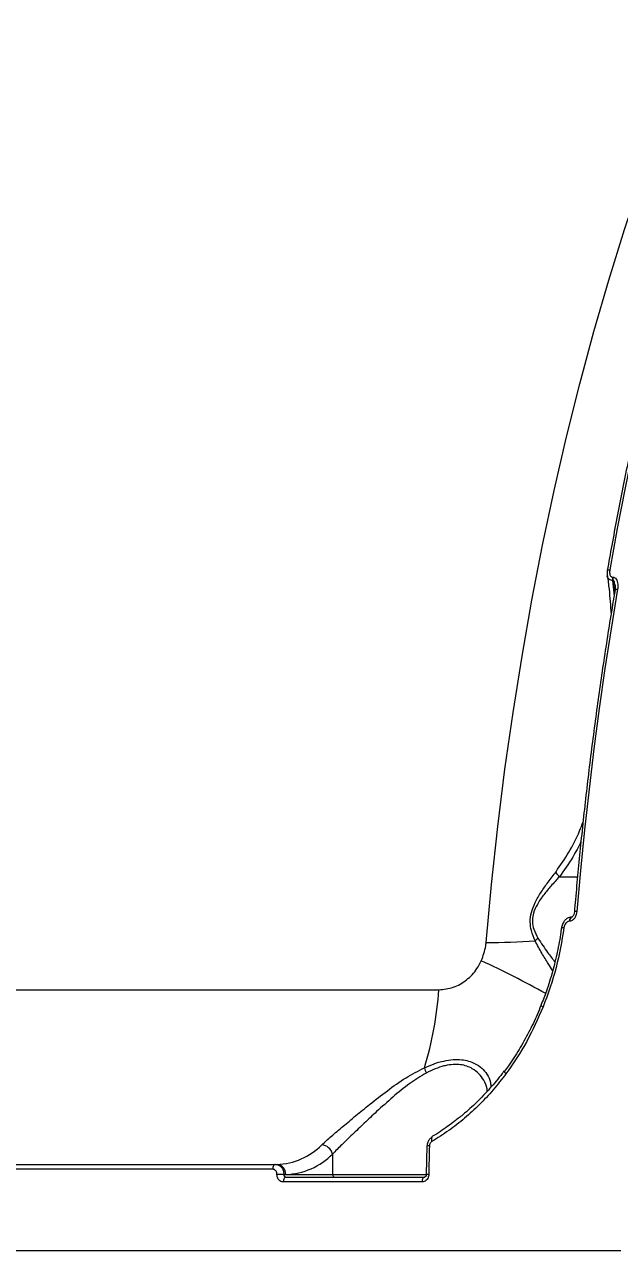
# Model space of a CAD drawing. Header units: millimetres. Extents: x -9609 to 9022, y -7175 to 8108.
# Drawn here: x -3665.8 to -3548.3, y 3608 to 3850.3 of the extents above; entities that cross this region are included whole.
import ezdxf

# ---------------------------------------------------------------- set-up
doc = ezdxf.new("R2010")
doc.units = ezdxf.units.MM
for name, color, linetype in [('DIKOM_ОБЪЕКТ', 7, 'Continuous'), ('DIKOM_РАЗМЕР_ЗОНА', 7, 'Continuous'), ('DIKOM_РАЗМЕР_ОБЪЕКТА', 7, 'Continuous')]:
    doc.layers.add(name, color=color, linetype=linetype)
doc.styles.add('style1', font='arial.ttf', dxfattribs={"width": 0.8})
doc.dimstyles.new('1-50', dxfattribs={"dimtxt": 300, "dimasz": 200, "dimexe": 100, "dimexo": 0, "dimgap": 100, "dimtad": 1, "dimtxsty": 'style1', "dimcen": 200, "dimclrd": 7, "dimclre": 7, "dimclrt": 7, "dimadec": 1, "dimazin": 2, "dimtfac": 1, "dimtmove": 0, "dimatfit": 2, "dimfxl": 0, "dimlwd": 25, "dimlwe": 18, "dimarcsym": 0})

# ---------------------------------------------------------------- blocks, each defined once
blk = doc.blocks.new('*D10')
at = {"layer": 'Defpoints', "color": 0, "transparency": 16777216}
for p in [(-405.54, 6589.16), (-8044.66, -3492.79), (424.09, -3492.79)]:
    blk.add_point(p, dxfattribs=at)
at = {"layer": 'DIKOM_РАЗМЕР_ОБЪЕКТА', "color": 7, "lineweight": 18, "transparency": 16777216}
for p, q in [((-405.54, 6589.16), (-8144.66, 6589.16)), ((424.09, -3492.79), (-8144.66, -3492.79))]:
    blk.add_line(p, q, dxfattribs=at)
at = {"layer": 'DIKOM_РАЗМЕР_ОБЪЕКТА', "color": 7, "lineweight": 25, "transparency": 16777216}
blk.add_line((-8044.66, 6389.16), (-8044.66, -3292.79), dxfattribs=at)
at = {"layer": 'DIKOM_РАЗМЕР_ОБЪЕКТА', "color": 7, "transparency": 16777216}
for points in [[(-8077.99, 6389.16), (-8011.32, 6389.16), (-8044.66, 6589.16)], [(-8077.99, -3292.79), (-8011.32, -3292.79), (-8044.66, -3492.79)]]:
    blk.add_solid(points, dxfattribs=at)
at = {"layer": 'DIKOM_РАЗМЕР_ОБЪЕКТА', "color": 7, "transparency": 16777216, "insert": (-8297.83, 1541.5), "char_height": 300, "attachment_point": 5, "rotation": 90, "style": 'style1'}
blk.add_mtext('10100', dxfattribs=at)
blk = doc.blocks.new('*D13')
at = {"layer": 'Defpoints', "color": 0, "transparency": 16777216}
for p in [(-4933.28, 8107.63), (-9158.98, -4977.79), (-1652.91, -4977.79)]:
    blk.add_point(p, dxfattribs=at)
at = {"layer": 'DIKOM_РАЗМЕР_ЗОНА', "color": 7, "lineweight": 18, "transparency": 16777216}
for p, q in [((-4933.28, 8107.63), (-9258.98, 8107.63)), ((-1652.91, -4977.79), (-9258.98, -4977.79))]:
    blk.add_line(p, q, dxfattribs=at)
at = {"layer": 'DIKOM_РАЗМЕР_ЗОНА', "color": 7, "lineweight": 25, "transparency": 16777216}
blk.add_line((-9158.98, 7907.63), (-9158.98, -4777.79), dxfattribs=at)
at = {"layer": 'DIKOM_РАЗМЕР_ЗОНА', "color": 7, "transparency": 16777216}
for points in [[(-9192.32, 7907.63), (-9125.65, 7907.63), (-9158.98, 8107.63)], [(-9192.32, -4777.79), (-9125.65, -4777.79), (-9158.98, -4977.79)]]:
    blk.add_solid(points, dxfattribs=at)
at = {"layer": 'DIKOM_РАЗМЕР_ЗОНА', "color": 7, "transparency": 16777216, "insert": (-9412.26, 1541.5), "char_height": 300, "attachment_point": 5, "rotation": 90, "style": 'style1'}
blk.add_mtext('13100', dxfattribs=at)

msp = doc.modelspace()

# ---------------------------------------------------------------- linework, layer by layer
at = {"layer": 'DIKOM_ОБЪЕКТ', "color": 7, "linetype": 'Continuous', "lineweight": 15}
for p, q in [((-3549.628, 3741.193), (-3549.524, 3741.193)), ((-3549.524, 3740.554), (-3549.628, 3740.554)), ((-3549.628, 3740.554), (-3549.345, 3737.448)), ((-3549.169, 3738.512), (-3549.524, 3740.554)), ((-3560.141, 3682.024), (-3556.543, 3682.024)), ((-3557.649, 3674.074), (-3557.702, 3674.074)), ((-3559.723, 3671.898), (-3559.724, 3671.904)), ((-3558.136, 3673.232), (-3558.211, 3673.232)), ((-3883.968, 3659.715), (-3583.959, 3659.715)), ((-3586.309, 3628.852), (-3586.439, 3623.232)), ((-3604.954, 3627.263), (-3604.954, 3623.212)), ((-3616.791, 3624.253), (-3687.937, 3624.253)), ((-3687.422, 3625.212), (-3616.277, 3625.212)), ((-3616.277, 3625.212), (-3615.937, 3625.212)), ((-3614.583, 3623.212), (-3614.223, 3623.212)), ((-3614.223, 3623.212), (-3604.954, 3623.212)), ((-3604.954, 3623.212), (-3586.396, 3623.212)), ((-3587.268, 3621.747), (-3614.697, 3621.747)), ((-3614.182, 3622.712), (-3586.753, 3622.712)), ((-3962.836, 3608.215), (-3547.967, 3608.215))]:
    msp.add_line(p, q, dxfattribs=at)
at = {"layer": 'DIKOM_ОБЪЕКТ', "color": 7, "linetype": 'Continuous', "lineweight": 15, "flags": 128}
for points in [[(-3574.616, 3669.06), (-3573.554, 3680.527), (-3572.313, 3691.927), (-3570.893, 3703.248), (-3569.296, 3714.479), (-3567.523, 3725.611), (-3565.576, 3736.632), (-3563.457, 3747.533), (-3561.168, 3758.304), (-3558.711, 3768.933), (-3556.088, 3779.413), (-3553.301, 3789.732), (-3550.354, 3799.882), (-3547.249, 3809.852), (-3543.988, 3819.633), (-3540.575, 3829.217), (-3537.014, 3838.595), (-3533.306, 3847.757), (-3529.457, 3856.696)], [(-3536.013, 3805.845), (-3538.073, 3798.207), (-3540.052, 3790.487), (-3541.949, 3782.691), (-3543.762, 3774.821), (-3545.493, 3766.88), (-3547.139, 3758.872), (-3548.7, 3750.799), (-3550.175, 3742.667)], [(-3550.672, 3742.517), (-3550.667, 3742.535), (-3550.628, 3742.58), (-3550.556, 3742.617), (-3550.455, 3742.644), (-3550.326, 3742.661), (-3550.175, 3742.667)], [(-3548.644, 3738.826), (-3549.928, 3731.015), (-3551.133, 3723.157), (-3552.26, 3715.255), (-3553.306, 3707.312), (-3554.272, 3699.33), (-3555.158, 3691.314), (-3555.963, 3683.265), (-3556.688, 3675.187)], [(-3549.141, 3738.68), (-3549.139, 3738.687), (-3549.107, 3738.734), (-3549.038, 3738.773), (-3548.935, 3738.802), (-3548.802, 3738.82), (-3548.644, 3738.826)], [(-3557.703, 3674.074), (-3557.841, 3674.038), (-3557.975, 3673.923), (-3558.087, 3673.74), (-3558.168, 3673.503), (-3558.211, 3673.232)], [(-3557.627, 3674.074), (-3557.766, 3674.038), (-3557.9, 3673.923), (-3558.012, 3673.74), (-3558.093, 3673.503), (-3558.136, 3673.232)], [(-3570.983, 3643.625), (-3571.002, 3643.583), (-3570.996, 3643.517), (-3570.961, 3643.434), (-3570.897, 3643.336), (-3570.809, 3643.226), (-3570.698, 3643.109)], [(-3585.313, 3630.585), (-3585.359, 3630.55), (-3585.409, 3630.474), (-3585.438, 3630.371), (-3585.444, 3630.244), (-3585.428, 3630.098), (-3585.389, 3629.938), (-3585.33, 3629.771)], [(-3585.824, 3628.877), (-3585.842, 3628.174), (-3585.86, 3627.47), (-3585.877, 3626.767), (-3585.894, 3626.064), (-3585.91, 3625.361), (-3585.925, 3624.657), (-3585.94, 3623.954), (-3585.954, 3623.25)], [(-3616.277, 3625.212), (-3616.375, 3625.194), (-3616.469, 3625.14), (-3616.556, 3625.052), (-3616.634, 3624.933), (-3616.698, 3624.789), (-3616.747, 3624.623), (-3616.778, 3624.442), (-3616.791, 3624.253)], [(-3614.182, 3622.712), (-3614.281, 3622.694), (-3614.375, 3622.639), (-3614.463, 3622.551), (-3614.54, 3622.431), (-3614.604, 3622.286), (-3614.653, 3622.119), (-3614.684, 3621.937), (-3614.697, 3621.747)], [(-3586.753, 3622.712), (-3586.851, 3622.694), (-3586.946, 3622.639), (-3587.034, 3622.551), (-3587.111, 3622.431), (-3587.175, 3622.286), (-3587.224, 3622.119), (-3587.255, 3621.937), (-3587.268, 3621.747)]]:
    msp.add_lwpolyline(points, dxfattribs=at)
at = {"layer": 'DIKOM_ОБЪЕКТ', "color": 7, "linetype": 'Continuous', "lineweight": 15}
for centre, radius, start, end in [((-3547.753, 3740.873), 1.902, 170.33693, 189.66307), ((-3547.648, 3740.873), 1.902, 170.33693, 189.66307), ((-3556.833, 3674.529), 0.674, 77.53994, 120.54213), ((-3559.448, 3671.05), 0.896, 76.69786, 107.88761), ((-3574.059, 3797.551), 128.492, 269.75157, 274.07193), ((-3562.807, 3667.621), 2.763, 124.54637, 140.37304), ((-3649.086, 3504.967), 176.493, 60.74053, 65.38231), ((-3651.346, 3664.179), 67.535, 342.88665, 356.20984), ((-3563.124, 3657.162), 0.852, 221.25643, 254.5609), ((-3580.746, 3645.752), 6.226, 193.43298, 203.59072), ((-3616.412, 3638.325), 13.122, 272.07246, 315.14082), ((-3607.262, 3626.699), 2.375, 13.72174, 86.33416), ((-3585.973, 3627.046), 1.837, 85.34499, 100.55244), ((-3614.721, 3636.982), 13.779, 272.07282, 315.13954), ((-3615.906, 3600.335), 22.915, 86.68997, 90.12194), ((-3616.092, 3623.345), 1.874, 355.94335, 85.25727), ((-3604.487, 3623.179), 0.468, 175.91001, 265.30721), ((-3586.104, 3620.827), 2.428, 86.45031, 97.92081)]:
    msp.add_arc(centre, radius, start, end, dxfattribs=at)
for points, knots in [([(-3536.523, 3805.639), (-3537.011, 3803.854), (-3538.428, 3798.677), (-3540.662, 3789.996), (-3543.174, 3779.558), (-3545.537, 3768.989), (-3547.748, 3758.298), (-3549.44, 3749.456), (-3550.378, 3744.172), (-3550.672, 3742.517)], [0, 0, 0, 0, 0.0879826, 0.2551501, 0.4223172, 0.5894826, 0.7566427, 0.9238022, 1, 1, 1, 1]), ([(-3550.66, 3742.516), (-3550.683, 3742.407), (-3550.752, 3742.068), (-3550.714, 3741.729), (-3550.689, 3741.5)], [0, 0, 0, 0, 0.3218685, 1, 1, 1, 1]), ([(-3550.175, 3742.667), (-3550.203, 3742.39), (-3550.243, 3741.992), (-3550.112, 3741.544), (-3549.967, 3741.326), (-3549.798, 3741.21), (-3549.681, 3741.198), (-3549.628, 3741.193)], [0, 0, 0, 0, 0.4371128, 0.6288309, 0.7908575, 0.9059605, 1, 1, 1, 1]), ([(-3549.628, 3740.554), (-3549.732, 3740.564), (-3549.96, 3740.585), (-3550.283, 3740.727), (-3550.545, 3740.996), (-3550.698, 3741.266), (-3550.688, 3741.45), (-3550.687, 3741.48)], [0, 0, 0, 0, 0.1760637, 0.3838749, 0.6532278, 0.9438293, 1, 1, 1, 1]), ([(-3550.661, 3741.482), (-3550.543, 3740.604), (-3550.201, 3738.064), (-3550.041, 3735.539), (-3549.936, 3733.887)], [0, 0, 0, 0, 0.3455373, 1, 1, 1, 1]), ([(-3549.524, 3741.193), (-3549.441, 3741.183), (-3549.257, 3741.163), (-3548.99, 3740.975), (-3548.752, 3740.617), (-3548.565, 3739.945), (-3548.568, 3739.309), (-3548.636, 3738.879), (-3548.644, 3738.826)], [0, 0, 0, 0, 0.0927151, 0.20614942, 0.36929679, 0.57242407, 0.94712568, 1, 1, 1, 1]), ([(-3549.124, 3739.609), (-3549.154, 3739.765), (-3549.205, 3740.029), (-3549.312, 3740.336), (-3549.408, 3740.495), (-3549.476, 3740.544), (-3549.506, 3740.554), (-3549.521, 3740.554), (-3549.524, 3740.554)], [0, 0, 0, 0, 0.4395438, 0.742389, 0.9020693, 0.9510847, 0.9923101, 1, 1, 1, 1]), ([(-3549.126, 3739.595), (-3549.12, 3739.566), (-3549.083, 3739.393), (-3549.08, 3739.073), (-3549.133, 3738.787), (-3549.154, 3738.679)], [0, 0, 0, 0, 0.1119355, 0.6651843, 1, 1, 1, 1]), ([(-3549.141, 3738.68), (-3549.463, 3736.759), (-3550.396, 3731.185), (-3551.823, 3721.888), (-3553.367, 3710.766), (-3554.752, 3699.565), (-3555.956, 3688.492), (-3556.73, 3680.326), (-3557.106, 3675.924), (-3557.176, 3675.11)], [0, 0, 0, 0, 0.0925244, 0.2683119, 0.4441006, 0.6198887, 0.7956736, 0.962207, 1, 1, 1, 1]), ([(-3560.808, 3683.024), (-3559.939, 3684.277), (-3558.19, 3686.798), (-3556.484, 3690.175), (-3555.682, 3692.282), (-3555.45, 3692.89)], [0, 0, 0, 0, 0.41272314, 0.83039365, 1, 1, 1, 1]), ([(-3555.873, 3689.009), (-3556.389, 3687.953), (-3557.609, 3685.459), (-3559.219, 3683.282), (-3560.148, 3682.027)], [0, 0, 0, 0, 0.4234493, 1, 1, 1, 1]), ([(-3564.935, 3669.383), (-3565.21, 3670.021), (-3565.688, 3671.133), (-3565.977, 3673.081), (-3565.73, 3675.051), (-3564.913, 3677.086), (-3563.733, 3679.058), (-3562.307, 3681.074), (-3561.333, 3682.342), (-3560.808, 3683.024)], [0, 0, 0, 0, 0.1507956, 0.262551, 0.3758371, 0.5043822, 0.6581141, 0.815998, 1, 1, 1, 1]), ([(-3560.141, 3682.024), (-3560.699, 3681.414), (-3561.719, 3680.299), (-3563.229, 3678.525), (-3564.453, 3676.777), (-3565.264, 3675.057), (-3565.47, 3673.845), (-3565.471, 3672.761), (-3565.202, 3671.412), (-3564.679, 3670.455), (-3564.374, 3669.896)], [0, 0, 0, 0, 0.19205379, 0.3511762, 0.50949093, 0.63442889, 0.71864806, 0.74208983, 0.84959557, 1, 1, 1, 1]), ([(-3560.148, 3682.027), (-3560.294, 3682.188), (-3560.559, 3682.481), (-3560.738, 3682.828), (-3560.797, 3682.994), (-3560.808, 3683.024)], [0, 0, 0, 0, 0.4995392, 0.9073091, 1, 1, 1, 1]), ([(-3560.148, 3682.027), (-3560.147, 3682.026), (-3560.146, 3682.025), (-3560.143, 3682.024), (-3560.142, 3682.024), (-3560.141, 3682.024)], [0, 0, 0, 0, 0.28440445, 0.67385689, 1, 1, 1, 1]), ([(-3557.702, 3674.056), (-3557.852, 3674.051), (-3558.186, 3674.039), (-3558.67, 3673.791), (-3559.132, 3673.377), (-3559.507, 3672.765), (-3559.688, 3672.239), (-3559.716, 3671.934), (-3559.719, 3671.903)], [0, 0, 0, 0, 0.1399702, 0.3127712, 0.4977902, 0.7168253, 0.9707297, 1, 1, 1, 1]), ([(-3556.688, 3675.187), (-3556.717, 3674.983), (-3556.781, 3674.54), (-3557.048, 3673.948), (-3557.406, 3673.521), (-3557.774, 3673.277), (-3558.015, 3673.247), (-3558.136, 3673.232)], [0, 0, 0, 0, 0.2267521, 0.4919816, 0.6959956, 0.8477734, 1, 1, 1, 1]), ([(-3557.178, 3675.108), (-3557.178, 3675.096), (-3557.182, 3674.911), (-3557.267, 3674.614), (-3557.419, 3674.309), (-3557.538, 3674.16), (-3557.61, 3674.097), (-3557.653, 3674.072), (-3557.653, 3674.072), (-3557.654, 3674.072)], [0, 0, 0, 0, 0.0276648, 0.4258311, 0.6548931, 0.7882556, 0.8759208, 0.9421143, 1, 1, 1, 1]), ([(-3559.755, 3671.902), (-3559.785, 3671.638), (-3559.964, 3670.052), (-3560.531, 3667.159), (-3561.475, 3663.26), (-3562.558, 3659.727), (-3563.419, 3657.55), (-3563.792, 3656.61)], [0, 0, 0, 0, 0.0505445, 0.3034108, 0.5561152, 0.8082377, 1, 1, 1, 1]), ([(-3559.242, 3671.923), (-3559.68, 3669.296), (-3560.566, 3663.975), (-3562.415, 3658.906), (-3563.351, 3656.34)], [0, 0, 0, 0, 0.493792, 1, 1, 1, 1]), ([(-3558.211, 3673.232), (-3558.267, 3673.227), (-3558.407, 3673.214), (-3558.645, 3673.09), (-3558.911, 3672.824), (-3559.139, 3672.418), (-3559.208, 3672.089), (-3559.242, 3671.923)], [0, 0, 0, 0, 0.10326578, 0.26224404, 0.46111122, 0.72812548, 1, 1, 1, 1]), ([(-3575.566, 3665.418), (-3575.206, 3666.398), (-3574.808, 3667.482), (-3574.648, 3668.724), (-3574.627, 3668.945), (-3574.616, 3669.06)], [0, 0, 0, 0, 0.8217527, 0.9078706, 1, 1, 1, 1]), ([(-3561.465, 3663.471), (-3561.749, 3663.922), (-3562.399, 3664.952), (-3563.631, 3666.903), (-3564.5, 3668.557), (-3564.935, 3669.383)], [0, 0, 0, 0, 0.2802021, 0.6403334, 1, 1, 1, 1]), ([(-3564.374, 3669.896), (-3563.73, 3668.915), (-3562.572, 3667.15), (-3561.511, 3665.806), (-3561.039, 3665.21)], [0, 0, 0, 0, 0.5560367, 1, 1, 1, 1]), ([(-3583.959, 3659.715), (-3582.998, 3659.811), (-3581.094, 3660.003), (-3578.456, 3661.52), (-3576.591, 3663.444), (-3575.835, 3664.899), (-3575.566, 3665.418)], [0, 0, 0, 0, 0.2885759, 0.5716144, 0.8470466, 1, 1, 1, 1]), ([(-3563.795, 3656.611), (-3564.038, 3655.993), (-3564.758, 3654.163), (-3566.195, 3651.24), (-3568.093, 3647.873), (-3569.716, 3645.341), (-3570.745, 3643.987), (-3571.007, 3643.642)], [0, 0, 0, 0, 0.1318429, 0.3903365, 0.6500169, 0.9107011, 1, 1, 1, 1]), ([(-3563.351, 3656.34), (-3564.367, 3654.018), (-3566.423, 3649.319), (-3569.262, 3645.195), (-3570.698, 3643.109)], [0, 0, 0, 0, 0.494168, 1, 1, 1, 1]), ([(-3586.802, 3644.306), (-3586.162, 3644.578), (-3584.884, 3645.121), (-3582.977, 3645.685), (-3581.133, 3645.968), (-3578.969, 3645.941), (-3576.992, 3645.335), (-3575.409, 3644.257), (-3574.324, 3642.966), (-3573.705, 3641.673), (-3573.696, 3640.76), (-3573.693, 3640.442)], [0, 0, 0, 0, 0.0900093, 0.179894, 0.2706565, 0.3614263, 0.5230695, 0.6440462, 0.7651697, 0.9180547, 1, 1, 1, 1]), ([(-3574.414, 3639.66), (-3574.418, 3639.813), (-3574.438, 3640.588), (-3574.974, 3641.772), (-3575.962, 3643.14), (-3577.416, 3644.285), (-3579.209, 3644.936), (-3581.129, 3644.991), (-3582.257, 3644.822), (-3583.445, 3644.529), (-3584.699, 3644.111), (-3585.867, 3643.544), (-3586.452, 3643.26)], [0, 0, 0, 0, 0.0403836, 0.2040661, 0.332054, 0.4598235, 0.6272712, 0.7139826, 0.8006815, 0.81338, 0.9066117, 1, 1, 1, 1]), ([(-3607.11, 3629.07), (-3606.493, 3629.625), (-3605.257, 3630.737), (-3602.924, 3632.714), (-3600.383, 3634.835), (-3597.456, 3637.214), (-3594.165, 3639.78), (-3590.564, 3642.376), (-3588.027, 3643.677), (-3586.802, 3644.306)], [0, 0, 0, 0, 0.1316596, 0.2634877, 0.3951341, 0.5268736, 0.6883037, 0.8495389, 1, 1, 1, 1]), ([(-3586.452, 3643.26), (-3587.559, 3642.597), (-3589.869, 3641.213), (-3593.095, 3638.493), (-3596.073, 3635.824), (-3598.741, 3633.32), (-3601.055, 3631.111), (-3603.209, 3629.028), (-3604.367, 3627.856), (-3604.954, 3627.263)], [0, 0, 0, 0, 0.14638432, 0.30550168, 0.46898795, 0.60089685, 0.73509848, 0.86570175, 1, 1, 1, 1]), ([(-3570.698, 3643.109), (-3571.527, 3642.037), (-3573.185, 3639.893), (-3575.925, 3636.976), (-3578.86, 3634.284), (-3581.987, 3631.838), (-3584.215, 3630.46), (-3585.33, 3629.771)], [0, 0, 0, 0, 0.197834, 0.3955064, 0.593172, 0.7965796, 1, 1, 1, 1]), ([(-3571.063, 3643.692), (-3571.186, 3643.519), (-3572.051, 3642.301), (-3573.84, 3640.215), (-3576.437, 3637.479), (-3578.822, 3635.286), (-3580.383, 3634.108), (-3580.965, 3633.669)], [0, 0, 0, 0, 0.04360875, 0.30784234, 0.57390904, 0.8411949, 1, 1, 1, 1]), ([(-3580.965, 3633.669), (-3581.359, 3633.359), (-3582.722, 3632.289), (-3584.199, 3631.298), (-3585.304, 3630.702), (-3585.357, 3630.673)], [0, 0, 0, 0, 0.27955073, 0.96536146, 1, 1, 1, 1]), ([(-3585.308, 3630.563), (-3585.388, 3630.521), (-3585.669, 3630.374), (-3586.023, 3629.922), (-3586.286, 3629.36), (-3586.278, 3628.983), (-3586.275, 3628.851)], [0, 0, 0, 0, 0.132568, 0.4638344, 0.8122864, 1, 1, 1, 1]), ([(-3585.33, 3629.771), (-3585.413, 3629.71), (-3585.58, 3629.588), (-3585.749, 3629.299), (-3585.815, 3629.049), (-3585.822, 3628.907), (-3585.824, 3628.877)], [0, 0, 0, 0, 0.3055127, 0.6115499, 0.9180099, 1, 1, 1, 1]), ([(-3615.955, 3623.25), (-3615.962, 3623.363), (-3615.977, 3623.588), (-3616.118, 3623.889), (-3616.331, 3624.116), (-3616.57, 3624.236), (-3616.729, 3624.248), (-3616.791, 3624.253)], [0, 0, 0, 0, 0.2151627, 0.4301235, 0.6450083, 0.859537, 1, 1, 1, 1]), ([(-3616.277, 3625.212), (-3616.151, 3625.203), (-3615.833, 3625.178), (-3615.354, 3624.939), (-3614.923, 3624.487), (-3614.633, 3623.887), (-3614.599, 3623.437), (-3614.583, 3623.212)], [0, 0, 0, 0, 0.1408013, 0.3554565, 0.5702808, 0.7851593, 1, 1, 1, 1]), ([(-3614.697, 3621.747), (-3614.792, 3621.754), (-3615.03, 3621.772), (-3615.388, 3621.952), (-3615.708, 3622.292), (-3615.922, 3622.743), (-3615.944, 3623.081), (-3615.955, 3623.25)], [0, 0, 0, 0, 0.1406463, 0.3550791, 0.5698431, 0.7848713, 1, 1, 1, 1]), ([(-3614.583, 3623.212), (-3614.581, 3623.156), (-3614.579, 3623.044), (-3614.513, 3622.894), (-3614.41, 3622.781), (-3614.293, 3622.721), (-3614.214, 3622.715), (-3614.182, 3622.712)], [0, 0, 0, 0, 0.2153492, 0.4304345, 0.6451179, 0.8593304, 1, 1, 1, 1]), ([(-3585.954, 3623.25), (-3585.962, 3623.139), (-3585.984, 3622.86), (-3586.146, 3622.437), (-3586.443, 3622.056), (-3586.833, 3621.797), (-3587.123, 3621.763), (-3587.268, 3621.747)], [0, 0, 0, 0, 0.1418612, 0.356743, 0.5713122, 0.7857744, 1, 1, 1, 1]), ([(-3586.443, 3623.232), (-3586.443, 3623.201), (-3586.444, 3623.115), (-3586.484, 3622.978), (-3586.552, 3622.847), (-3586.634, 3622.759), (-3586.713, 3622.715), (-3586.741, 3622.71), (-3586.755, 3622.712), (-3586.756, 3622.712)], [0, 0, 0, 0, 0.0835494, 0.2335772, 0.3873347, 0.5495721, 0.7301903, 0.9908433, 1, 1, 1, 1])]:
    msp.add_open_spline(points, degree=3, knots=knots, dxfattribs=at)

# ---------------------------------------------------------------- dimensions: what is measured, and where the dimension line sits
at = {"layer": 'DIKOM_РАЗМЕР_ЗОНА'}
dim = msp.add_linear_dim(base=(-9158.984, -4977.788), p1=(-4933.276, 8107.631), p2=(-1652.914, -4977.788), angle=90, text='13100', dimstyle='1-50', dxfattribs=at)
dim.commit()
dim.dimension.update_dxf_attribs({"geometry": '*D13', "text_midpoint": (-9158.984, 1541.499), "dimtype": 160})
at = {"layer": 'DIKOM_РАЗМЕР_ОБЪЕКТА'}
dim = msp.add_linear_dim(base=(-8044.657, -3492.788), p1=(-405.539, 6589.161), p2=(424.086, -3492.788), angle=90, text='10100', dimstyle='1-50', dxfattribs=at)
dim.commit()
dim.dimension.update_dxf_attribs({"geometry": '*D10', "text_midpoint": (-8044.657, 1541.499), "dimtype": 160})

doc.saveas('drawing.dxf')
